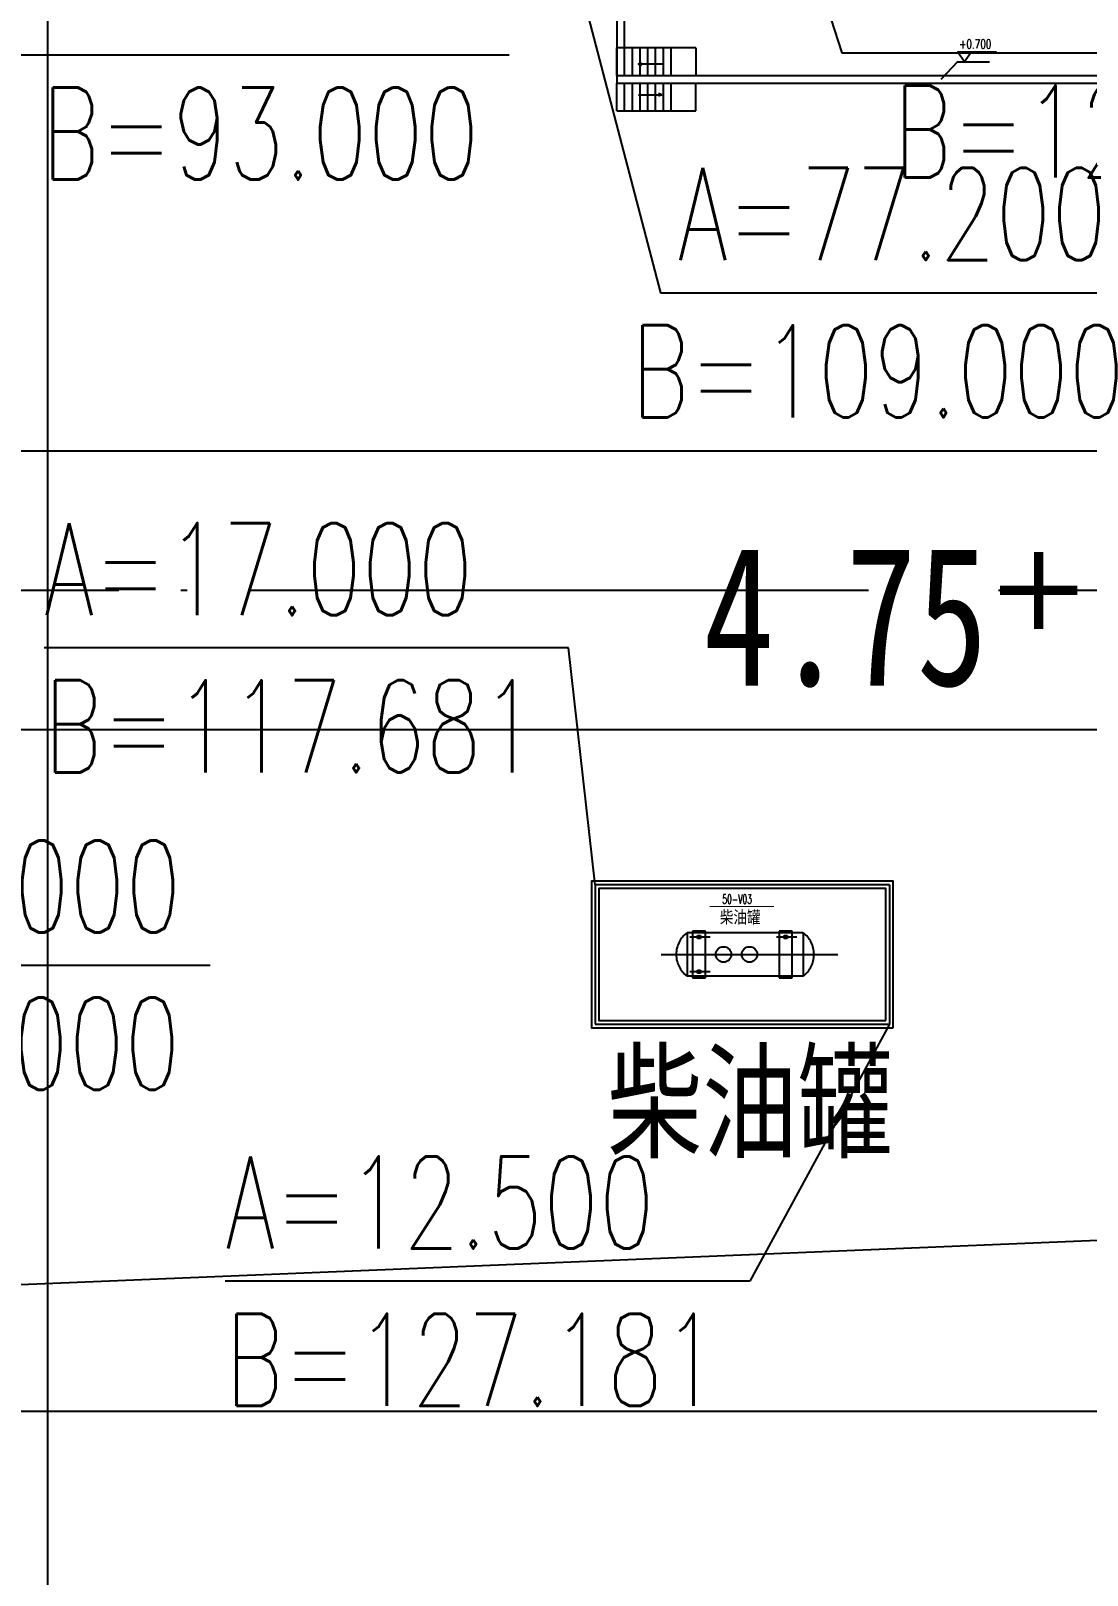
# Model space of a CAD drawing. Extents: x -170 to 1091, y -90 to 504.
# Drawn here: x 99.45 to 133.57, y -5.29 to 44.56 of the extents above; entities that cross this region are included whole.
import ezdxf
from ezdxf.enums import TextEntityAlignment as Align

# ---------------------------------------------------------------- set-up
doc = ezdxf.new("R2010")
doc.units = 0
doc.header["$LTSCALE"] = 1000
for name, pattern in [('CENTER2', [28.575, 19.05, -3.175, 3.175, -3.175]), ('DASH', [0.35, 0.25, -0.1]), ('DOTE', [2.42, 2, -0.2, 0.02, -0.2])]:
    doc.linetypes.add(name, pattern=pattern)
doc.layers.get('0').update_dxf_attribs({"linetype": 'CONTINUOUS'})
for name, color, linetype in [('0-标注', 4, 'CONTINUOUS'), ('1', 7, 'CONTINUOUS'), ('DIM_COOR', 3, 'CONTINUOUS'), ('DOTE', 1, 'DOTE'), ('PUB_TEXT', 7, 'CONTINUOUS'), ('road', 2, 'CONTINUOUS'), ('基本标注', 4, 'CONTINUOUS'), ('墙线', 1, 'CONTINUOUS'), ('定位中心线', 3, 'CENTER2'), ('方格网', 6, 'CONTINUOUS'), ('管架', 30, 'CONTINUOUS'), ('选址蓝线', 5, 'CONTINUOUS')]:
    doc.layers.add(name, color=color, linetype=linetype)
doc.styles.add('_HZTXT', font='simplex.shx', dxfattribs={"width": 0.75, "bigfont": 'HZTXT.shx'})
doc.styles.add('_TCH_DIM', font='SIMPLEX', dxfattribs={"bigfont": 'GBCBIG'})
doc.styles.add('ROMANS', font='txta.shx', dxfattribs={"width": 0.7, "bigfont": 'hztxt.shx'})
doc.styles.get("Standard").update_dxf_attribs({"font": '', "width": 0.75})
doc.styles.add('YU1', font='', dxfattribs={"width": 0.75})
doc.styles.get('STANDARD').set_extended_font_data('SimSun')
doc.styles.get('YU1').set_extended_font_data('SimSun')

# ---------------------------------------------------------------- blocks, each defined once
blk = doc.blocks.new('2103')
for p, q in [((-2.25, 3.29), (10.33, 3.29)), ((0, 0), (-2.25, 3.29)), ((-2.25, 0), (8.08, 0)), ((2.25, 3.29), (0, 0))]:
    blk.add_line(p, q)
at = {"style": 'ROMANS', "width": 0.7}
blk.add_attdef('%%P0.000', text='', height=3, dxfattribs=at).set_placement((4.25, 4.29), align=Align.CENTER)
blk = doc.blocks.new('A$C1EC1130C')
at = {"linetype": 'Continuous'}
for p, q in [((9620, 4620), (120, 4620)), ((120, 120), (9620, 120))]:
    blk.add_line(p, q, dxfattribs=at)
at = {"color": 1, "ltscale": 5, "const_width": 30, "elevation": 0}
blk.add_lwpolyline([(3814, 3920), (5891, 3920)], dxfattribs=at)
at = {"layer": 'DOTE', "ltscale": 1000}
blk.add_line((2251, 2370), (7950, 2370), dxfattribs=at)
at = {"layer": '基本标注', "linetype": 'DASH', "ltscale": 1000}
for p, q in [((3085, 3070), (3085, 1670)), ((6835, 3070), (3085, 3070)), ((6835, 3070), (6835, 1670)), ((3833, 2930), (3172, 2930)), ((6633, 2930), (5972, 2930)), ((6835, 1670), (3085, 1670)), ((3833, 1810), (3172, 1810))]:
    blk.add_line(p, q, dxfattribs=at)
at = {"layer": '基本标注', "linetype": 'DASH', "ltscale": 1000, "elevation": 0}
for points in [[(3680, 1620), (3680, 3120), (3260, 3120), (3260, 1620)], [(6480, 1620), (6480, 3120), (6060, 3120), (6060, 1620)], [(3420, 2880), (3420, 2980), (3520, 2980), (3520, 2880)], [(6220, 2880), (6220, 2980), (6320, 2980), (6320, 2880)], [(3420, 1760), (3420, 1860), (3520, 1860), (3520, 1760)]]:
    blk.add_lwpolyline(points, close=True, dxfattribs=at)
at = {"layer": '基本标注', "linetype": 'DASH', "ltscale": 1000}
for centre, start, end in [((3610, 2370), 126.8699, 233.1301), ((6310, 2370), 306.8699, 53.1301)]:
    blk.add_arc(centre, 875, start, end, dxfattribs=at)
at = {"layer": '墙线'}
for centre in [(4263, 2370), (5101, 2370)]:
    blk.add_circle(centre, 250, dxfattribs=at)
at = {"layer": '定位中心线', "linetype": 'DOTE', "ltscale": 1000}
for p, q in [((120, 4620), (120, 120)), ((9620, 4620), (9620, 120))]:
    blk.add_line(p, q, dxfattribs=at)
at = {"layer": '管架', "elevation": 0}
for points in [[(9740, 0), (9740, 4740), (0, 4740), (0, 0)], [(9500, 240), (9500, 4500), (240, 4500), (240, 240)]]:
    blk.add_lwpolyline(points, close=True, dxfattribs=at)
at = {"style": 'YU1', "width": 0.8}
blk.add_text('柴油罐', height=400, dxfattribs=at).set_placement((4145, 3375, -1249))
at = {"layer": '1', "linetype": 'ByBlock', "ltscale": 5, "style": '_HZTXT', "width": 0.6}
blk.add_text('50-V03', height=300, dxfattribs=at).set_placement((4224, 4006))

msp = doc.modelspace()

# ---------------------------------------------------------------- linework, layer by layer
at = {"ltscale": 2}
msp.add_line((129.38272, 43.5609), (128.84136, 42.98987), dxfattribs=at)
at = {"linetype": 'Continuous', "const_width": 0.3, "flags": 128}
for points in [[(132, 27.74591), (132, 25.25409)], [(130.75409, 26.5), (133.24591, 26.5)]]:
    msp.add_lwpolyline(points, dxfattribs=at)
at = {"layer": 'DIM_COOR', "color": 4, "linetype": 'Continuous'}
for p, q in [((108.99945, 77.19996), (119.79281, 36.11225)), ((124.04994, 48.78991), (125.64938, 43.85028)), ((99.03007, 43.78661), (114.90146, 43.78661)), ((125.64938, 43.85028), (144.01938, 43.85028)), ((119.79281, 36.11225), (135.54301, 36.11225)), ((116.8194, 24.64869), (99.8794, 24.64869)), ((117.6808, 16.99992), (116.8194, 24.64869)), ((88.63571, 14.40814), (105.24571, 14.40814)), ((127.1808, 12.49991), (122.67276, 4.20283)), ((122.67276, 4.20283), (105.73276, 4.20283))]:
    msp.add_line(p, q, dxfattribs=at)
at = {"layer": 'DOTE', "ltscale": 0.01}
msp.add_line((489.5, 26.5), (-2.5, 26.5), dxfattribs=at)
at = {"layer": 'road', "linetype": 'Continuous'}
for p, q in [((152.50037, 30.99988), (73.49992, 30.99996)), ((495.5, 22), (-8.5, 22))]:
    msp.add_line(p, q, dxfattribs=at)
at = {"layer": '基本标注'}
for p, q in [((120.92993, 44.01991), (118.37993, 44.01991)), ((119.06149, 43.50157), (119.17687, 43.54643)), ((119.06149, 43.50157), (119.17687, 43.54643)), ((119.06149, 43.50157), (119.17687, 43.45042)), ((119.06149, 43.50157), (119.85615, 43.50139)), ((119.07945, 42.49846), (119.82951, 42.49846)), ((119.82951, 42.49846), (119.72499, 42.54598)), ((119.82951, 42.49846), (119.72499, 42.45095))]:
    msp.add_line(p, q, dxfattribs=at)
at = {"layer": '基本标注', "ltscale": 0.8}
for p, q in [((118.37993, 43.11991), (118.37993, 44.01991)), ((118.62993, 43.11991), (118.62993, 44.01991)), ((118.87993, 43.11991), (118.87993, 44.01991)), ((119.12993, 43.11991), (119.12993, 44.01991)), ((119.37993, 43.11991), (119.37993, 44.01991)), ((119.62993, 43.11991), (119.62993, 44.01991)), ((119.87993, 43.11991), (119.87993, 44.01991)), ((120.12993, 43.11991), (120.12993, 44.01991)), ((120.92993, 44.01991), (120.92993, 43.11991)), ((118.37993, 43.11991), (120.92993, 43.11991)), ((118.37993, 41.97991), (118.37993, 42.87991)), ((118.37993, 42.87991), (120.92993, 42.87991)), ((118.62993, 41.97991), (118.62993, 42.87991)), ((118.87993, 41.97991), (118.87993, 42.87991)), ((119.12993, 41.97991), (119.12993, 42.87991)), ((119.37993, 41.97991), (119.37993, 42.87991)), ((119.62993, 41.97991), (119.62993, 42.87991)), ((119.87993, 41.97991), (119.87993, 42.87991)), ((120.12993, 41.97991), (120.12993, 42.87991)), ((120.92993, 41.97991), (120.92993, 42.87991)), ((118.37993, 41.97991), (120.92993, 41.97991))]:
    msp.add_line(p, q, dxfattribs=at)
at = {"layer": '方格网', "color": 6, "linetype": 'Continuous'}
for p, q in [((100, -54.65023), (100, 494.06478)), ((850.549, 0), (-76.88164, 0))]:
    msp.add_line(p, q, dxfattribs=at)
at = {"layer": '管架'}
for points in [[(118.37996, 66.37991), (118.37993, 42.87991), (138.61993, 42.87989), (138.61996, 66.61989), (123.19996, 66.61991)], [(118.61996, 66.37991), (118.61993, 43.11991), (138.37993, 43.11989), (138.37996, 66.37989), (123.19996, 66.37991)]]:
    msp.add_lwpolyline(points, dxfattribs=at)
at = {"layer": '选址蓝线', "color": 5, "linetype": 'Continuous', "flags": 128}
msp.add_lwpolyline([(26.19028, 286.22262), (23.56821, 434.44816), (400.99488, 434.45822), (410.69968, 16.91446), (0, 0), (-0.94049, 285.18659)], close=True, dxfattribs=at)

# ---------------------------------------------------------------- block references
at = {"linetype": 'Continuous', "xscale": 0.001, "yscale": 0.001, "zscale": 0.001, "rotation": 359.9999401246263}
msp.add_blockref('A$C1EC1130C', (117.56079, 12.37991), dxfattribs=at)
at = {"layer": '0-标注', "ltscale": 100}
ref = msp.add_blockref('2103', (129.60772, 43.5609), dxfattribs=dict(at, xscale=0.1, yscale=0.1, zscale=0.1, rotation=359.9999401623762))
ref.add_attrib('%%P0.000', '+0.700', dxfattribs={"layer": '0', "height": 0.3, "rotation": 359.99994, "style": 'ROMANS', "width": 0.7}).set_placement((129.95272, 43.99007), align=Align.CENTER)

# ---------------------------------------------------------------- texts
at = {"layer": 'PUB_TEXT', "linetype": 'Continuous', "style": '_TCH_DIM', "width": 0.705882}
for s, p in [('B=93.000', (99.80146, 39.76161)), ('B=124.050', (127.31938, 39.82528)), ('A=77.200', (120.34301, 37.16225)), ('B=109.000', (118.84301, 32.08725)), ('A=17.000', (99.8794, 25.69869)), ('B=117.681', (99.8794, 20.62369)), ('A=17.000', (90.44571, 15.45814)), ('B=86.000', (90.14571, 10.38314)), ('A=12.500', (105.73276, 5.25283)), ('B=127.181', (105.73276, 0.17783))]:
    msp.add_text(s, height=2.975, dxfattribs=at).set_placement(p)
at = {"layer": 'PUB_TEXT', "linetype": 'Continuous', "width": 0.75}
msp.add_text('4.75', height=4.5, dxfattribs=at).set_placement((121.16918, 23.43098))
msp.add_text('柴油罐', height=3, rotation=359.99994, dxfattribs=at).set_placement((118.07157, 8.49193))

doc.saveas('drawing.dxf')
